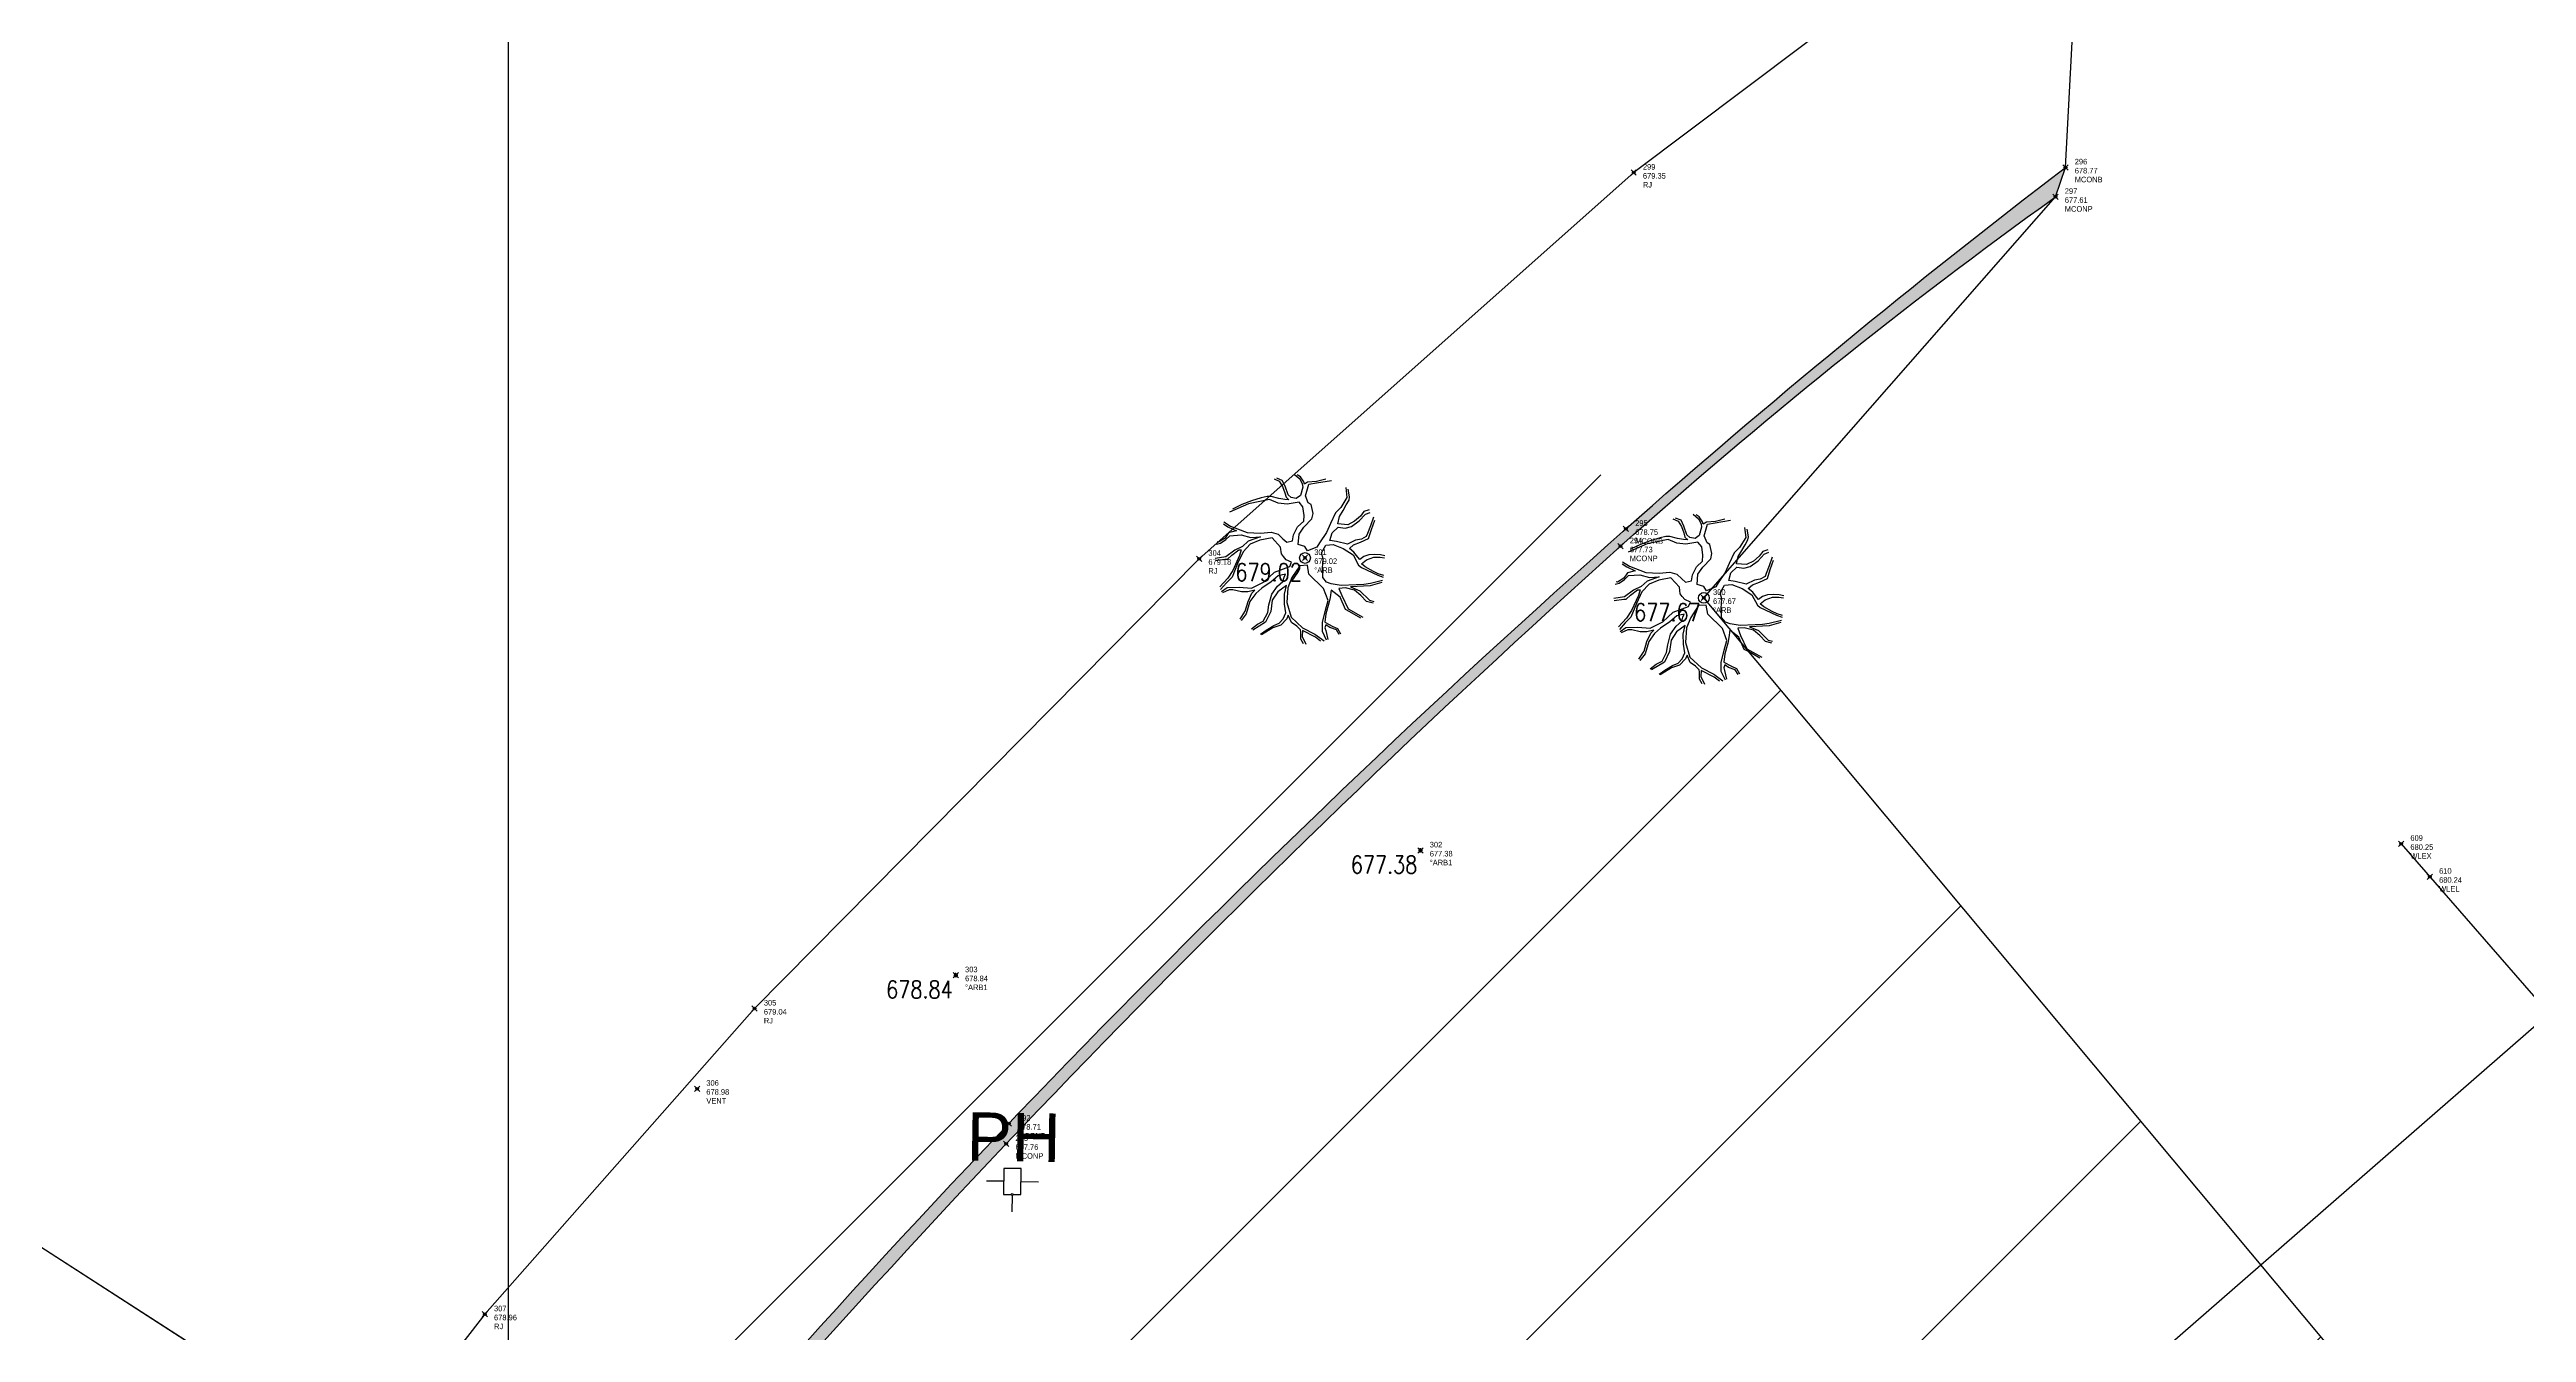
# Model space of a CAD drawing. Extents: x 352140 to 354978, y 6304672 to 6307963.
# Drawn here: x 352594.79 to 352622.91, y 6305547.09 to 6305561.66 of the extents above; entities that cross this region are included whole.
import ezdxf

# ---------------------------------------------------------------- set-up
doc = ezdxf.new("R2010")
doc.units = 0
doc.header["$PDMODE"] = 35
doc.header["$PDSIZE"] = 0.03
doc.linetypes.add('DASHED', pattern=[19.05, 12.7, -6.35])
doc.layers.get('0').update_dxf_attribs({"linetype": 'CONTINUOUS'})
for name, color, linetype in [('0-LEVANTAMIENTO 2013.AGO', 3, 'CONTINUOUS'), ('0-LEVANTAMIENTO 2020.SEP', 252, 'CONTINUOUS'), ('02_Geo ext_Acotamiento', 7, 'CONTINUOUS'), ('1-coordenadas', 8, 'CONTINUOUS'), ('1-LINEA DE EDIFICACION', 2, 'CONTINUOUS'), ('1-MURO CONTENCION', 7, 'CONTINUOUS'), ('1-REJA', 252, 'FENCELINE1'), ('2-ACHURADO VEREDA', 252, 'CONTINUOUS'), ('C-TOPO - BORDE - 3', 7, 'CONTINUOUS'), ('COTA-BLOCK', 4, 'CONTINUOUS'), ('V-NODE - 2013', 4, 'CONTINUOUS'), ('V-NODE-TEXT 2013', 2, 'CONTINUOUS'), ('Z-ARB', 253, 'CONTINUOUS'), ('Z-ARB1', 253, 'CONTINUOUS'), ('Z-PH', 253, 'CONTINUOUS')]:
    doc.layers.add(name, color=color, linetype=linetype)
doc.styles.add('A', font='arial.ttf', dxfattribs={"height": 2})
doc.styles.add('ROMANS', font='romans.shx', dxfattribs={"width": 0.75})
doc.linetypes.add('FENCELINE1', pattern='A,6.35,-2.54,[133,ltypeshp.shx,S=2.54,R=0,X=-2.54,Y=0],-2.54,25.4', length=36.83)
doc.dimstyles.new('Principal', dxfattribs={"dimscale": 0, "dimtxt": 2, "dimasz": 2, "dimexe": 1, "dimexo": 1, "dimtad": 1, "dimrnd": 0.05, "dimzin": 1, "dimtxsty": 'ROMANS', "dimcen": 2.5, "dimclrt": 2, "dimaunit": 2, "dimadec": 0, "dimazin": 0, "dimtfac": 1, "dimtmove": 0, "dimatfit": 3, "dimfxl": 1, "dimfxlon": 1, "dimarcsym": 0})

# ---------------------------------------------------------------- blocks, each defined once
blk = doc.blocks.new('COORDENADAS')
at = {"layer": '1-coordenadas'}
blk.add_line((420, -900.625), (420, -0.625), dxfattribs=at)
blk = doc.blocks.new('PH')
at = {"layer": 'Z-PH'}
for p, q in [((-0.098, 0.295), (-0.098, 0)), ((0.098, 0.295), (-0.098, 0.295)), ((0.098, 0), (0.098, 0.295)), ((-0.098, 0.148), (-0.295, 0.148)), ((-0.098, 0), (-0.01, 0)), ((0.01, 0), (0.098, 0)), ((0.098, 0.148), (0.295, 0.148)), ((0, -0.01), (0, -0.197))]:
    blk.add_line(p, q, dxfattribs=at)
blk.add_circle((0, 0), 0.00984, dxfattribs=at)
at = {"layer": 'Z-PH', "style": 'A'}
blk.add_text('PH', height=0.55, dxfattribs=at).set_placement((-0.527, 0.377))
blk = doc.blocks.new('ARB1')
at = {"layer": 'Z-ARB', "linetype": 'Continuous'}
for p, q in [((-1.8, 0.5), (-2, 0.4)), ((-2, 0.4), (-2, 0.4)), ((-2, 0.3), (-1.9, 0.3)), ((-1.8, 0), (-2, 0)), ((-1.9, 0.3), (-1.8, 0.4)), ((-1.8, 0.8), (-1.7, 0.7)), ((-1.8, 0.8), (-1.7, 0.7)), ((-1.7, 0.6), (-1.8, 0.5)), ((-1.8, 0.4), (-1.7, 0.5)), ((-1.6, 0.2), (-1.8, 0)), ((-1.8, 0), (-1.7, 0.1)), ((-1.3, 1.2), (-1.7, 1)), ((-1.7, 0.7), (-1.3, 0.6)), ((-1.7, 0.7), (-1.6, 0.6)), ((-1.6, 0.6), (-1.7, 0.6)), ((-1.7, 0.5), (-1.5, 0.5)), ((-1.7, 0.1), (-1.5, 0.2)), ((-1.4, 1.2), (-1.6, 1.1)), ((-1.4, 0.3), (-1.6, 0.2)), ((-1.5, 0.1), (-1.6, -0.3)), ((-1.5, 0.5), (-1.2, 0.5)), ((-1.4, 0.2), (-1.5, 0.1)), ((-1.5, 0.2), (-1.4, 0.2)), ((-1.4, 0.1), (-1.5, -0.1)), ((-1.2, 1.3), (-1.4, 1.2)), ((-1.3, 0.4), (-1.4, 0.3)), ((-1.2, 0.3), (-1.4, 0.1)), ((-0.8, 1.3), (-1.3, 1.2)), ((-1.3, 0.6), (-1, 0.6)), ((-1, 0.5), (-1.3, 0.4)), ((-1, 1.4), (-1.2, 1.3)), ((-1.2, 0.5), (-1, 0.5)), ((-1, 0.4), (-1.2, 0.3)), ((-0.9, 1.4), (-1, 1.4)), ((-1, 0.6), (-0.8, 0.6)), ((-0.7, 0.5), (-1, 0.4)), ((-0.8, 1.4), (-0.9, 1.4)), ((-0.6, 1.3), (-0.8, 1.4)), ((-0.6, 1.2), (-0.8, 1.3)), ((-0.8, 0.6), (-0.6, 0.5)), ((-0.7, 1.8), (-0.6, 1.7)), ((-0.6, 0.2), (-0.7, 0.5)), ((-0.5, 1.8), (-0.6, 1.8)), ((-0.6, 1.7), (-0.5, 1.6)), ((-0.5, 1.3), (-0.6, 1.3)), ((-0.4, 1.2), (-0.6, 1.2)), ((-0.6, 0.5), (-0.5, 0.4)), ((-0.5, 0.1), (-0.6, 0.2)), ((-0.5, 1.6), (-0.5, 1.8)), ((-0.5, 1.6), (-0.5, 1.5)), ((-0.4, 1.4), (-0.5, 1.6)), ((-0.5, 1.5), (-0.4, 1.4)), ((-0.4, 1.3), (-0.5, 1.3)), ((-0.5, 0.4), (-0.4, 0.4)), ((-0.5, 0), (-0.5, 0.1)), ((-0.4, 0), (-0.5, 0)), ((-0.4, 1.4), (-0.4, 1.3)), ((-0.3, 1.4), (-0.4, 1.4)), ((-0.1, 1.3), (-0.4, 1.2)), ((-0.4, 0.4), (-0.3, 0.4)), ((-0.2, 1.3), (-0.3, 1.4)), ((-0.3, 0.5), (-0.2, 0.7)), ((-0.3, 0.4), (-0.3, 0.5)), ((-0.2, 1.9), (-0.1, 1.8)), ((-0.1, 1.8), (-0.2, 1.9)), ((-0.1, 1.4), (-0.2, 1.3)), ((-0.2, 0.7), (0, 0.8)), ((-0.2, 0.3), (-0.1, 0.5)), ((-0.2, 0.3), (-0.2, 0.3)), ((0, 0.3), (-0.2, 0.3)), ((-0.1, 1.8), (-0.1, 1.7)), ((0, 1.7), (-0.1, 1.8)), ((-0.1, 1.7), (-0.1, 1.6)), ((-0.1, 1.6), (-0.1, 1.4)), ((0, 1.2), (-0.1, 1.3)), ((-0.1, 0.5), (0, 0.7)), ((0, 1.7), (0, 1.7)), ((0.1, 1.7), (0, 1.7)), ((0, 1.4), (0.1, 1.7)), ((0.1, 1.3), (0, 1.4)), ((0, 1), (0, 1.2)), ((0, 0.8), (0, 1)), ((0, 0.7), (0.2, 0.9)), ((0.1, 0.2), (0, 0.3)), ((0.3, 1.7), (0.1, 1.7)), ((0.1, 1.7), (0.3, 1.7)), ((0.1, 1.2), (0.1, 1.3)), ((0.2, 1), (0.1, 1.2)), ((0.3, 0.2), (0.1, 0.2)), ((0.2, 0.9), (0.2, 1)), ((0.5, 1.8), (0.3, 1.7)), ((0.3, 1.7), (0.6, 1.8)), ((0.5, 0.6), (0.3, 0.3)), ((0.3, 0.3), (0.3, 0.2)), ((0.4, 0.1), (0.5, 0.3)), ((0.4, 0), (0.4, 0.1)), ((0.6, 0.8), (0.5, 0.6)), ((0.5, 0.3), (0.6, 0.3)), ((0.7, 1), (0.6, 0.8)), ((0.6, 0.6), (0.8, 0.7)), ((0.6, 0.4), (0.6, 0.6)), ((0.7, 0.4), (0.6, 0.4)), ((0.6, 0.3), (0.9, 0.2)), ((0.8, 1.1), (0.7, 1)), ((0.7, 0.8), (0.8, 0.9)), ((1, 0.8), (0.7, 0.8)), ((1, 0.3), (0.7, 0.4)), ((1, 1.4), (0.8, 1.1)), ((0.8, 0.9), (0.9, 1.1)), ((0.8, 0.7), (0.9, 0.7)), ((0.9, 1.6), (1, 1.4)), ((0.9, 1.2), (1, 1.3)), ((0.9, 1.1), (0.9, 1.2)), ((0.9, 0.7), (1.1, 0.7)), ((0.9, 0.2), (1.1, 0.1)), ((1, 1.4), (1, 1.6)), ((1, 1.3), (1, 1.4)), ((1.1, 0.8), (1, 0.8)), ((1.1, 0.4), (1, 0.3)), ((1, 0.2), (1.1, 0.3)), ((1.1, 0.1), (1, 0.2)), ((1.3, 0.9), (1.1, 0.8)), ((1.1, 0.7), (1.2, 0.8)), ((1.3, 0.4), (1.1, 0.4)), ((1.1, 0.3), (1.3, 0.4)), ((1.2, 0), (1.1, 0.1)), ((1.1, 0.1), (1.2, -0.2)), ((1.2, 0.8), (1.4, 1)), ((1.2, 0), (1.2, 0)), ((1.3, 0), (1.2, 0)), ((1.3, 1.1), (1.3, 0.9)), ((1.5, 1.1), (1.3, 1.1)), ((1.4, 0.5), (1.3, 0.4)), ((1.3, 0.4), (1.4, 0.4)), ((1.4, 0.1), (1.3, 0)), ((1.4, 1), (1.5, 1)), ((1.5, 0.7), (1.4, 0.6)), ((1.4, 0.6), (1.4, 0.5)), ((1.4, 0.4), (1.5, 0.6)), ((1.6, 0.1), (1.4, 0.1)), ((1.4, 0), (1.6, 0)), ((1.5, 0.6), (1.6, 0.9)), ((1.6, 0.9), (1.5, 0.7)), ((1.7, 0.1), (1.6, 0.1)), ((1.6, 0), (1.7, 0)), ((1.8, 0), (1.7, 0.1)), ((1.7, 0), (1.8, 0)), ((-2, -0.1), (-1.8, 0)), ((-1.8, -0.5), (-1.9, -0.7)), ((-1.8, -0.6), (-1.9, -0.7)), ((-1.7, -0.7), (-1.9, -0.8)), ((-1.9, -0.8), (-1.8, -0.7)), ((-1.8, 0), (-1.8, 0)), ((-1.6, -0.3), (-1.8, -0.5)), ((-1.7, -0.4), (-1.8, -0.6)), ((-1.8, -0.7), (-1.5, -0.7)), ((-1.5, -0.1), (-1.7, -0.4)), ((-1.6, -0.7), (-1.7, -0.7)), ((-1.4, -0.8), (-1.6, -0.7)), ((-1.5, -0.7), (-1.2, -0.7)), ((-1.5, -1.4), (-1.4, -1.2)), ((-1.3, -1.3), (-1.5, -1.4)), ((-1.3, -0.8), (-1.4, -0.8)), ((-1.4, -1.2), (-1.3, -1)), ((-1.1, -0.7), (-1.3, -0.8)), ((-1.3, -1), (-1.2, -0.8)), ((-1.2, -1), (-1.3, -1.3)), ((-1.2, -0.7), (-0.9, -0.5)), ((-1.2, -0.8), (-1.1, -0.7)), ((-1.1, -0.8), (-1.2, -1)), ((-1.2, -1.6), (-1.1, -1.5)), ((-0.9, -1.5), (-1.2, -1.6)), ((-1, -0.7), (-1.1, -0.8)), ((-1.1, -1.5), (-0.9, -1.4)), ((-0.8, -0.5), (-1, -0.7)), ((-1, -1.7), (-0.9, -1.6)), ((-0.7, -1.6), (-1, -1.7)), ((-0.9, -0.5), (-0.7, -0.3)), ((-0.9, -1.4), (-0.8, -1.2)), ((-0.8, -1.2), (-0.9, -1.5)), ((-0.9, -1.6), (-0.7, -1.5)), ((-0.6, -0.4), (-0.8, -0.5)), ((-0.8, -0.8), (-0.6, -0.6)), ((-0.8, -1.1), (-0.8, -0.8)), ((-0.7, -1), (-0.8, -1.2)), ((-0.8, -1.2), (-0.8, -1.1)), ((-0.7, -0.3), (-0.3, -0.2)), ((-0.6, -0.8), (-0.7, -1)), ((-0.7, -1.5), (-0.6, -1.5)), ((-0.6, -1.5), (-0.7, -1.6)), ((-0.4, -0.4), (-0.6, -0.4)), ((-0.6, -0.6), (-0.5, -0.5)), ((-0.4, -0.6), (-0.6, -0.8)), ((-0.6, -1.5), (-0.5, -1.4)), ((-0.4, -1.4), (-0.6, -1.5)), ((-0.5, -0.4), (-0.4, -0.4)), ((-0.5, -0.5), (-0.5, -0.4)), ((-0.5, -0.8), (-0.4, -0.6)), ((-0.5, -1.1), (-0.5, -0.8)), ((-0.4, -1.2), (-0.5, -1.1)), ((-0.5, -1.4), (-0.4, -1.2)), ((-0.3, -0.1), (-0.4, 0)), ((-0.3, -0.4), (-0.4, -0.7)), ((-0.4, -0.7), (-0.4, -1)), ((-0.4, -1), (-0.3, -1.3)), ((-0.4, -1.3), (-0.4, -1.4)), ((-0.3, -1.5), (-0.4, -1.3)), ((-0.3, -0.2), (-0.3, -0.1)), ((-0.1, -0.2), (-0.3, -0.4)), ((-0.3, -1.3), (-0.1, -1.6)), ((-0.2, -1.5), (-0.3, -1.5)), ((-0.1, -1.6), (-0.2, -1.5)), ((0.1, -0.2), (-0.1, -0.2)), ((-0.1, -1.7), (-0.1, -1.6)), ((-0.1, -1.6), (-0.1, -1.8)), ((0.2, -1.8), (-0.1, -1.6)), ((-0.1, -1.6), (0.2, -1.7)), ((-0.1, -1.8), (-0.1, -1.7)), ((-0.1, -1.8), (0, -2)), ((0, -2), (-0.1, -1.8)), ((0.1, -0.4), (0.1, -0.2)), ((0.4, -0.7), (0.1, -0.4)), ((0.2, -1.7), (0.4, -1.9)), ((0.4, -1.9), (0.2, -1.8)), ((0.4, -0.2), (0.4, 0)), ((0.4, -0.4), (0.4, -0.2)), ((0.5, -0.5), (0.4, -0.4)), ((0.5, -1), (0.4, -0.7)), ((0.4, -1.5), (0.5, -1.2)), ((0.4, -1.7), (0.4, -1.5)), ((0.5, -1.9), (0.4, -1.7)), ((0.6, -0.6), (0.5, -0.5)), ((0.6, -0.9), (0.5, -1)), ((0.5, -1), (0.5, -1.3)), ((0.5, -1.2), (0.5, -1)), ((0.5, -1.3), (0.5, -1.5)), ((0.5, -1.5), (0.5, -1.6)), ((0.6, -1.6), (0.5, -1.5)), ((0.5, -1.5), (0.6, -1.6)), ((0.5, -1.6), (0.5, -1.7)), ((0.5, -1.7), (0.5, -1.8)), ((0.8, -0.6), (0.6, -0.6)), ((0.6, -0.7), (0.6, -0.9)), ((0.8, -0.9), (0.6, -0.7)), ((0.7, -1.6), (0.6, -1.6)), ((0.6, -1.6), (0.7, -1.6)), ((0.8, -1.7), (0.7, -1.6)), ((0.7, -1.6), (0.8, -1.7)), ((1.2, -0.6), (0.8, -0.6)), ((0.8, -0.7), (0.8, -0.9)), ((0.9, -0.7), (0.8, -0.7)), ((0.9, -1.2), (0.8, -0.9)), ((0.8, -0.9), (1, -1.2)), ((1.1, -0.7), (0.9, -0.7)), ((1, -1.2), (0.9, -1.2)), ((1.5, -0.6), (1, -0.7)), ((1, -0.7), (1.2, -0.7)), ((1.3, -1.4), (1, -1.2)), ((1, -1.2), (1.3, -1.3)), ((1.3, -0.9), (1.1, -0.7)), ((1.2, -0.2), (1.3, -0.2)), ((1.3, -0.6), (1.2, -0.6)), ((1.2, -0.7), (1.5, -1)), ((1.3, -0.1), (1.4, 0)), ((1.4, -0.2), (1.3, -0.1)), ((1.3, -0.2), (1.7, -0.4)), ((1.5, -0.6), (1.3, -0.6)), ((1.4, -1), (1.3, -0.9)), ((1.6, -0.3), (1.4, -0.2)), ((1.5, -1), (1.4, -1)), ((1.8, -0.5), (1.5, -0.6)), ((1.7, -0.6), (1.5, -0.6)), ((1.5, -1), (1.6, -1)), ((1.7, -0.4), (1.6, -0.3)), ((1.8, -0.4), (1.7, -0.4)), ((1.7, -0.4), (1.8, -0.4))]:
    blk.add_line(p, q, dxfattribs=at)
at = {"layer": 'Z-ARB'}
blk.add_circle((0, 0), 0.122, dxfattribs=at)
blk = doc.blocks.new('ARB')
at = {"layer": 'Z-ARB', "linetype": 'Continuous'}
for p, q in [((-0.702, 1.798), (-0.583, 1.746)), ((-0.515, 1.763), (-0.643, 1.81)), ((-0.583, 1.746), (-0.509, 1.626)), ((-0.451, 1.63), (-0.515, 1.763)), ((-0.239, 1.899), (-0.12, 1.8)), ((-0.104, 1.843), (-0.176, 1.887)), ((-0.12, 1.8), (-0.061, 1.684)), ((-0.028, 1.73), (-0.104, 1.843)), ((-0.015, 1.675), (-0.028, 1.73)), ((0.059, 1.721), (-0.015, 1.675)), ((0.263, 1.735), (0.059, 1.721)), ((0.083, 1.679), (0.258, 1.706)), ((0.258, 1.706), (0.603, 1.763)), ((0.476, 1.792), (0.263, 1.735)), ((-1.286, 1.232), (-1.718, 1.038)), ((-1.435, 1.215), (-1.648, 1.112)), ((-1.218, 1.294), (-1.435, 1.215)), ((-0.807, 1.329), (-1.286, 1.232)), ((-0.994, 1.364), (-1.218, 1.294)), ((-0.859, 1.399), (-0.994, 1.364)), ((-0.77, 1.397), (-0.859, 1.399)), ((-0.613, 1.246), (-0.807, 1.329)), ((-0.594, 1.348), (-0.77, 1.397)), ((-0.408, 1.222), (-0.613, 1.246)), ((-0.46, 1.33), (-0.594, 1.348)), ((-0.509, 1.626), (-0.456, 1.48)), ((-0.365, 1.32), (-0.46, 1.33)), ((-0.456, 1.48), (-0.427, 1.377)), ((-0.383, 1.436), (-0.451, 1.63)), ((-0.427, 1.377), (-0.365, 1.32)), ((-0.133, 1.268), (-0.408, 1.222)), ((-0.315, 1.371), (-0.383, 1.436)), ((-0.198, 1.348), (-0.315, 1.371)), ((-0.104, 1.421), (-0.198, 1.348)), ((-0.048, 1.161), (-0.133, 1.268)), ((-0.052, 1.607), (-0.104, 1.421)), ((-0.061, 1.684), (-0.052, 1.607)), ((-0.02, 0.968), (-0.048, 1.161)), ((0.008, 1.414), (0.083, 1.679)), ((0.074, 1.251), (0.008, 1.414)), ((0.14, 1.216), (0.074, 1.251)), ((0.182, 1.012), (0.14, 1.216)), ((0.813, 1.148), (0.693, 1.027)), ((0.953, 1.37), (0.813, 1.148)), ((0.864, 1.078), (0.938, 1.207)), ((0.925, 1.599), (0.953, 1.37)), ((0.938, 1.207), (0.999, 1.316)), ((1.013, 1.388), (0.981, 1.56)), ((0.999, 1.316), (1.013, 1.388)), ((-1.85, 0.774), (-1.749, 0.71)), ((-1.845, 0.817), (-1.69, 0.721)), ((-1.735, 0.571), (-1.815, 0.451)), ((-1.749, 0.71), (-1.558, 0.613)), ((-1.558, 0.613), (-1.735, 0.571)), ((-1.69, 0.721), (-1.313, 0.581)), ((-1.313, 0.581), (-1.01, 0.561)), ((-1.01, 0.561), (-0.772, 0.583)), ((-0.772, 0.583), (-0.611, 0.538)), ((-0.259, 0.523), (-0.167, 0.709)), ((-0.167, 0.709), (-0.03, 0.834)), ((-0.135, 0.537), (-0.024, 0.697)), ((-0.03, 0.834), (-0.02, 0.968)), ((-0.024, 0.697), (0.158, 0.888)), ((0.158, 0.888), (0.182, 1.012)), ((0.486, 0.577), (0.329, 0.343)), ((0.575, 0.786), (0.486, 0.577)), ((0.565, 0.396), (0.614, 0.568)), ((0.693, 1.027), (0.575, 0.786)), ((0.614, 0.568), (0.752, 0.7)), ((0.743, 0.777), (0.782, 0.943)), ((0.973, 0.756), (0.743, 0.777)), ((0.752, 0.7), (0.909, 0.677)), ((0.782, 0.943), (0.864, 1.078)), ((0.909, 0.677), (1.054, 0.717)), ((1.125, 0.832), (0.973, 0.756)), ((1.054, 0.717), (1.231, 0.842)), ((1.26, 0.95), (1.125, 0.832)), ((1.231, 0.842), (1.374, 0.996)), ((1.337, 1.055), (1.26, 0.95)), ((1.457, 1.093), (1.337, 1.055)), ((1.374, 0.996), (1.478, 1.036)), ((1.484, 0.726), (1.419, 0.557)), ((1.445, 0.439), (1.509, 0.646)), ((1.554, 0.924), (1.484, 0.726)), ((1.509, 0.646), (1.582, 0.858)), ((-1.799, 0.026), (-2.04, -0.011)), ((-2.01, 0.315), (-1.918, 0.335)), ((-1.962, 0.358), (-1.993, 0.364)), ((-1.815, 0.451), (-1.962, 0.358)), ((-1.918, 0.335), (-1.797, 0.417)), ((-1.593, 0.175), (-1.799, 0.026)), ((-1.797, 0.417), (-1.707, 0.506)), ((-1.76, -0.027), (-1.663, 0.06)), ((-1.707, 0.506), (-1.453, 0.525)), ((-1.663, 0.06), (-1.502, 0.188)), ((-1.486, 0.056), (-1.64, -0.284)), ((-1.423, 0.263), (-1.593, 0.175)), ((-1.406, 0.139), (-1.529, -0.124)), ((-1.502, 0.188), (-1.446, 0.184)), ((-1.446, 0.184), (-1.486, 0.056)), ((-1.453, 0.525), (-1.23, 0.467)), ((-1.287, 0.38), (-1.423, 0.263)), ((-1.244, 0.312), (-1.406, 0.139)), ((-1.01, 0.478), (-1.287, 0.38)), ((-1.024, 0.405), (-1.244, 0.312)), ((-1.23, 0.467), (-1.01, 0.478)), ((-0.747, 0.458), (-1.024, 0.405)), ((-0.553, 0.248), (-0.747, 0.458)), ((-0.611, 0.538), (-0.502, 0.434)), ((-0.534, 0.093), (-0.553, 0.248)), ((-0.49, 0.032), (-0.534, 0.093)), ((-0.502, 0.434), (-0.412, 0.356)), ((-0.431, -0.039), (-0.49, 0.032)), ((-0.412, 0.356), (-0.283, 0.392)), ((-0.283, 0.392), (-0.259, 0.523)), ((-0.154, 0.307), (-0.135, 0.537)), ((-0.154, 0.307), (-0.154, 0.307)), ((-0.001, 0.263), (-0.154, 0.307)), ((0.06, 0.161), (-0.001, 0.263)), ((0.271, 0.249), (0.06, 0.161)), ((0.329, 0.343), (0.271, 0.249)), ((0.374, 0.116), (0.473, 0.293)), ((0.413, -0.019), (0.374, 0.116)), ((0.473, 0.293), (0.637, 0.307)), ((0.714, 0.375), (0.565, 0.396)), ((0.637, 0.307), (0.87, 0.217)), ((0.961, 0.313), (0.714, 0.375)), ((0.87, 0.217), (1.092, 0.069)), ((1.148, 0.406), (0.961, 0.313)), ((1.007, 0.214), (1.104, 0.301)), ((1.112, 0.134), (1.007, 0.214)), ((1.092, 0.069), (1.217, -0.165)), ((1.104, 0.301), (1.261, 0.361)), ((1.196, 0.02), (1.112, 0.134)), ((1.281, 0.425), (1.148, 0.406)), ((1.242, -0.034), (1.196, 0.02)), ((1.335, 0.031), (1.242, -0.034)), ((1.261, 0.361), (1.445, 0.439)), ((1.39, 0.487), (1.281, 0.425)), ((1.447, 0.07), (1.335, 0.031)), ((1.419, 0.557), (1.39, 0.487)), ((1.394, -0.041), (1.559, 0.018)), ((1.578, 0.075), (1.447, 0.07)), ((1.559, 0.018), (1.705, 0.021)), ((1.714, 0.072), (1.578, 0.075)), ((1.705, 0.021), (1.806, 0.001)), ((1.814, 0.045), (1.714, 0.072)), ((-2.033, -0.058), (-1.818, -0.031)), ((-1.754, -0.458), (-1.937, -0.656)), ((-1.818, -0.031), (-1.76, -0.027)), ((-1.653, -0.439), (-1.782, -0.565)), ((-1.64, -0.284), (-1.754, -0.458)), ((-1.529, -0.124), (-1.653, -0.439)), ((-1.216, -0.688), (-0.93, -0.54)), ((-0.768, -0.54), (-0.982, -0.688)), ((-0.93, -0.54), (-0.694, -0.321)), ((-0.613, -0.404), (-0.768, -0.54)), ((-0.694, -0.321), (-0.346, -0.191)), ((-0.626, -0.643), (-0.5, -0.531)), ((-0.445, -0.368), (-0.613, -0.404)), ((-0.5, -0.531), (-0.474, -0.438)), ((-0.474, -0.438), (-0.445, -0.368)), ((-0.304, -0.094), (-0.431, -0.039)), ((-0.297, -0.442), (-0.391, -0.68)), ((-0.346, -0.191), (-0.304, -0.094)), ((-0.117, -0.175), (-0.297, -0.442)), ((0.055, -0.162), (-0.117, -0.175)), ((0.089, -0.365), (0.055, -0.162)), ((0.422, -0.692), (0.089, -0.365)), ((0.396, -0.235), (0.413, -0.019)), ((0.404, -0.447), (0.396, -0.235)), ((0.49, -0.547), (0.404, -0.447)), ((0.595, -0.589), (0.49, -0.547)), ((1.217, -0.165), (1.28, -0.215)), ((1.28, -0.132), (1.394, -0.041)), ((1.364, -0.201), (1.28, -0.132)), ((1.28, -0.215), (1.65, -0.391)), ((1.554, -0.305), (1.364, -0.201)), ((1.747, -0.56), (1.483, -0.631)), ((1.761, -0.511), (1.485, -0.578)), ((1.664, -0.363), (1.554, -0.305)), ((1.65, -0.391), (1.778, -0.438)), ((1.787, -0.395), (1.664, -0.363)), ((-1.782, -0.565), (-1.916, -0.718)), ((-1.898, -0.762), (-1.771, -0.673)), ((-1.724, -0.727), (-1.874, -0.789)), ((-1.771, -0.673), (-1.495, -0.665)), ((-1.635, -0.722), (-1.724, -0.727)), ((-1.441, -0.766), (-1.635, -0.722)), ((-1.495, -0.665), (-1.216, -0.688)), ((-1.297, -0.771), (-1.441, -0.766)), ((-1.355, -1.205), (-1.29, -0.991)), ((-1.25, -0.991), (-1.335, -1.269)), ((-1.136, -0.734), (-1.297, -0.771)), ((-1.29, -0.991), (-1.206, -0.803)), ((-1.118, -0.805), (-1.25, -0.991)), ((-1.206, -0.803), (-1.136, -0.734)), ((-0.982, -0.688), (-1.118, -0.805)), ((-0.845, -1.241), (-0.82, -1.065)), ((-0.82, -1.065), (-0.757, -0.821)), ((-0.743, -0.959), (-0.776, -1.217)), ((-0.757, -0.821), (-0.626, -0.643)), ((-0.619, -0.772), (-0.743, -0.959)), ((-0.42, -0.622), (-0.619, -0.772)), ((-0.467, -0.824), (-0.42, -0.622)), ((-0.462, -1.051), (-0.467, -0.824)), ((-0.434, -1.244), (-0.462, -1.051)), ((-0.391, -0.68), (-0.415, -1.015)), ((-0.415, -1.015), (-0.316, -1.342)), ((0.523, -0.967), (0.422, -0.692)), ((0.466, -1.183), (0.523, -0.967)), ((0.544, -1.024), (0.474, -1.267)), ((0.568, -0.901), (0.544, -1.024)), ((0.592, -0.732), (0.568, -0.901)), ((0.796, -0.891), (0.592, -0.732)), ((0.822, -0.625), (0.595, -0.589)), ((0.917, -0.681), (0.77, -0.69)), ((0.77, -0.69), (0.835, -0.854)), ((0.92, -1.171), (0.796, -0.891)), ((1.165, -0.608), (0.822, -0.625)), ((0.835, -0.854), (0.98, -1.153)), ((1.126, -0.728), (0.917, -0.681)), ((1.483, -0.631), (1.034, -0.658)), ((1.034, -0.658), (1.244, -0.743)), ((1.271, -0.854), (1.126, -0.728)), ((1.335, -0.602), (1.165, -0.608)), ((1.244, -0.743), (1.461, -0.958)), ((1.398, -0.991), (1.271, -0.854)), ((1.485, -0.578), (1.335, -0.602)), ((1.545, -1.027), (1.398, -0.991)), ((1.461, -0.958), (1.561, -0.985)), ((-1.472, -1.393), (-1.355, -1.205)), ((-1.335, -1.269), (-1.453, -1.419)), ((-1.214, -1.608), (-1.082, -1.505)), ((-0.895, -1.458), (-1.187, -1.636)), ((-1.082, -1.505), (-0.947, -1.433)), ((-1.011, -1.73), (-0.881, -1.642)), ((-0.734, -1.587), (-0.991, -1.749)), ((-0.947, -1.433), (-0.845, -1.241)), ((-0.776, -1.217), (-0.895, -1.458)), ((-0.881, -1.642), (-0.707, -1.532)), ((-0.552, -1.523), (-0.734, -1.587)), ((-0.707, -1.532), (-0.584, -1.48)), ((-0.584, -1.48), (-0.493, -1.384)), ((-0.413, -1.384), (-0.552, -1.523)), ((-0.493, -1.384), (-0.434, -1.244)), ((-0.38, -1.3), (-0.413, -1.384)), ((-0.307, -1.465), (-0.38, -1.3)), ((-0.316, -1.342), (-0.056, -1.588)), ((-0.185, -1.548), (-0.307, -1.465)), ((-0.104, -1.631), (-0.185, -1.548)), ((-0.097, -1.678), (-0.104, -1.631)), ((-0.096, -1.844), (-0.097, -1.678)), ((-0.059, -1.648), (-0.068, -1.782)), ((0.235, -1.802), (-0.059, -1.648)), ((-0.056, -1.588), (0.224, -1.732)), ((0.396, -1.463), (0.466, -1.183)), ((0.397, -1.667), (0.396, -1.463)), ((0.49, -1.868), (0.397, -1.667)), ((0.474, -1.267), (0.453, -1.459)), ((0.453, -1.459), (0.629, -1.553)), ((0.475, -1.516), (0.453, -1.587)), ((0.453, -1.587), (0.473, -1.651)), ((0.473, -1.651), (0.516, -1.848)), ((0.56, -1.577), (0.475, -1.516)), ((0.712, -1.629), (0.56, -1.577)), ((0.629, -1.553), (0.741, -1.604)), ((0.779, -1.74), (0.712, -1.629)), ((0.741, -1.604), (0.807, -1.722)), ((1.016, -1.22), (0.92, -1.171)), ((0.98, -1.153), (1.315, -1.345)), ((1.27, -1.366), (1.016, -1.22)), ((-0.037, -1.953), (-0.096, -1.844)), ((-0.068, -1.782), (0.019, -1.957)), ((0.224, -1.732), (0.433, -1.885)), ((0.354, -1.892), (0.235, -1.802))]:
    blk.add_line(p, q, dxfattribs=at)
at = {"layer": 'Z-ARB'}
blk.add_circle((0, 0), 0.122, dxfattribs=at)
blk = doc.blocks.new('*U121', base_point=(352621.483, 6305552.638))
at = {"layer": 'V-NODE - 2013', "lineweight": -2}
blk.add_point((352621.483, 6305552.638), dxfattribs=at)
at = {"layer": 'V-NODE-TEXT 2013', "linetype": 'ByBlock', "char_height": 0.0635}
for s, insert, attachment_point in [('WLEX', (352621.588, 6305552.532), 1), ('609', (352621.588, 6305552.671), 7), ('680.25', (352621.588, 6305552.633), 1)]:
    blk.add_mtext(s, dxfattribs=dict(at, insert=insert, attachment_point=attachment_point))
blk = doc.blocks.new('*U122', base_point=(352621.809, 6305552.264))
at = {"layer": 'V-NODE - 2013', "lineweight": -2}
blk.add_point((352621.809, 6305552.264), dxfattribs=at)
at = {"layer": 'V-NODE-TEXT 2013', "linetype": 'ByBlock', "char_height": 0.0635}
for s, insert, attachment_point in [('610', (352621.914, 6305552.297), 7), ('680.24', (352621.914, 6305552.259), 1), ('WLEL', (352621.914, 6305552.158), 1)]:
    blk.add_mtext(s, dxfattribs=dict(at, insert=insert, attachment_point=attachment_point))
blk = doc.blocks.new('*U164', base_point=(352602.139, 6305549.857))
at = {"layer": 'V-NODE - 2013', "lineweight": -2}
blk.add_point((352602.139, 6305549.857), dxfattribs=at)
at = {"layer": 'V-NODE-TEXT 2013', "linetype": 'ByBlock', "char_height": 0.0635}
for s, insert, attachment_point in [('VENT', (352602.244, 6305549.751), 1), ('306', (352602.244, 6305549.89), 7), ('678.98', (352602.244, 6305549.852), 1)]:
    blk.add_mtext(s, dxfattribs=dict(at, insert=insert, attachment_point=attachment_point))
blk = doc.blocks.new('*U268', base_point=(352612.771, 6305560.26))
at = {"layer": 'V-NODE - 2013', "lineweight": -2}
blk.add_point((352612.771, 6305560.26), dxfattribs=at)
at = {"layer": 'V-NODE-TEXT 2013', "linetype": 'ByBlock', "char_height": 0.0635}
for s, insert, attachment_point in [('299', (352612.876, 6305560.293), 7), ('679.35', (352612.876, 6305560.255), 1), ('RJ', (352612.876, 6305560.154), 1)]:
    blk.add_mtext(s, dxfattribs=dict(at, insert=insert, attachment_point=attachment_point))
blk = doc.blocks.new('*U269', base_point=(352607.838, 6305555.875))
at = {"layer": 'V-NODE - 2013', "lineweight": -2}
blk.add_point((352607.838, 6305555.875), dxfattribs=at)
at = {"layer": 'V-NODE-TEXT 2013', "linetype": 'ByBlock', "char_height": 0.0635}
for s, insert, attachment_point in [('304', (352607.943, 6305555.908), 7), ('679.18', (352607.943, 6305555.87), 1), ('RJ', (352607.943, 6305555.769), 1)]:
    blk.add_mtext(s, dxfattribs=dict(at, insert=insert, attachment_point=attachment_point))
blk = doc.blocks.new('*U270', base_point=(352602.792, 6305550.768))
at = {"layer": 'V-NODE - 2013', "lineweight": -2}
blk.add_point((352602.792, 6305550.768), dxfattribs=at)
at = {"layer": 'V-NODE-TEXT 2013', "linetype": 'ByBlock', "char_height": 0.0635}
for s, insert, attachment_point in [('305', (352602.897, 6305550.801), 7), ('679.04', (352602.897, 6305550.763), 1), ('RJ', (352602.897, 6305550.662), 1)]:
    blk.add_mtext(s, dxfattribs=dict(at, insert=insert, attachment_point=attachment_point))
blk = doc.blocks.new('*U271', base_point=(352599.729, 6305547.296))
at = {"layer": 'V-NODE - 2013', "lineweight": -2}
blk.add_point((352599.729, 6305547.296), dxfattribs=at)
at = {"layer": 'V-NODE-TEXT 2013', "linetype": 'ByBlock', "char_height": 0.0635}
for s, insert, attachment_point in [('307', (352599.834, 6305547.329), 7), ('678.96', (352599.834, 6305547.291), 1), ('RJ', (352599.834, 6305547.19), 1)]:
    blk.add_mtext(s, dxfattribs=dict(at, insert=insert, attachment_point=attachment_point))
blk = doc.blocks.new('*U348', base_point=(352605.648, 6305549.231))
at = {"layer": 'V-NODE - 2013', "lineweight": -2}
blk.add_point((352605.648, 6305549.231), dxfattribs=at)
at = {"layer": 'V-NODE-TEXT 2013', "linetype": 'ByBlock', "char_height": 0.0635}
for s, insert, attachment_point in [('293', (352605.753, 6305549.264), 7), ('677.76', (352605.753, 6305549.226), 1), ('MCONP', (352605.753, 6305549.125), 1)]:
    blk.add_mtext(s, dxfattribs=dict(at, insert=insert, attachment_point=attachment_point))
blk = doc.blocks.new('*U349', base_point=(352612.622, 6305556.017))
at = {"layer": 'V-NODE - 2013', "lineweight": -2}
blk.add_point((352612.622, 6305556.017), dxfattribs=at)
at = {"layer": 'V-NODE-TEXT 2013', "linetype": 'ByBlock', "char_height": 0.0635}
for s, insert, attachment_point in [('294', (352612.727, 6305556.05), 7), ('677.73', (352612.727, 6305556.012), 1), ('MCONP', (352612.727, 6305555.911), 1)]:
    blk.add_mtext(s, dxfattribs=dict(at, insert=insert, attachment_point=attachment_point))
blk = doc.blocks.new('*U350', base_point=(352617.56, 6305559.985))
at = {"layer": 'V-NODE - 2013', "lineweight": -2}
blk.add_point((352617.56, 6305559.985), dxfattribs=at)
at = {"layer": 'V-NODE-TEXT 2013', "linetype": 'ByBlock', "char_height": 0.0635}
for s, insert, attachment_point in [('297', (352617.665, 6305560.018), 7), ('677.61', (352617.665, 6305559.98), 1), ('MCONP', (352617.665, 6305559.879), 1)]:
    blk.add_mtext(s, dxfattribs=dict(at, insert=insert, attachment_point=attachment_point))
blk = doc.blocks.new('*U352', base_point=(352605.677, 6305549.461))
at = {"layer": 'V-NODE - 2013', "lineweight": -2}
blk.add_point((352605.677, 6305549.461), dxfattribs=at)
at = {"layer": 'V-NODE-TEXT 2013', "linetype": 'ByBlock', "char_height": 0.0635}
for s, insert, attachment_point in [('292', (352605.782, 6305549.494), 7), ('678.71', (352605.782, 6305549.456), 1), ('MCONB', (352605.782, 6305549.355), 1)]:
    blk.add_mtext(s, dxfattribs=dict(at, insert=insert, attachment_point=attachment_point))
blk = doc.blocks.new('*U353', base_point=(352612.683, 6305556.214))
at = {"layer": 'V-NODE - 2013', "lineweight": -2}
blk.add_point((352612.683, 6305556.214), dxfattribs=at)
at = {"layer": 'V-NODE-TEXT 2013', "linetype": 'ByBlock', "char_height": 0.0635}
for s, insert, attachment_point in [('295', (352612.788, 6305556.247), 7), ('678.75', (352612.788, 6305556.209), 1), ('MCONB', (352612.788, 6305556.108), 1)]:
    blk.add_mtext(s, dxfattribs=dict(at, insert=insert, attachment_point=attachment_point))
blk = doc.blocks.new('*U354', base_point=(352617.673, 6305560.319))
at = {"layer": 'V-NODE - 2013', "lineweight": -2}
blk.add_point((352617.673, 6305560.319), dxfattribs=at)
at = {"layer": 'V-NODE-TEXT 2013', "linetype": 'ByBlock', "char_height": 0.0635}
for s, insert, attachment_point in [('296', (352617.778, 6305560.352), 7), ('678.77', (352617.778, 6305560.314), 1), ('MCONB', (352617.778, 6305560.213), 1)]:
    blk.add_mtext(s, dxfattribs=dict(at, insert=insert, attachment_point=attachment_point))
blk = doc.blocks.new('*U442', base_point=(352610.351, 6305552.563))
at = {"layer": 'V-NODE - 2013', "lineweight": -2}
blk.add_point((352610.351, 6305552.563), dxfattribs=at)
at = {"layer": 'V-NODE-TEXT 2013', "linetype": 'ByBlock', "char_height": 0.0635}
for s, insert, attachment_point in [('302', (352610.456, 6305552.596), 7), ('677.38', (352610.456, 6305552.558), 1), ('°ARB1', (352610.456, 6305552.457), 1)]:
    blk.add_mtext(s, dxfattribs=dict(at, insert=insert, attachment_point=attachment_point))
blk = doc.blocks.new('*U443', base_point=(352605.076, 6305551.146))
at = {"layer": 'V-NODE - 2013', "lineweight": -2}
blk.add_point((352605.076, 6305551.146), dxfattribs=at)
at = {"layer": 'V-NODE-TEXT 2013', "linetype": 'ByBlock', "char_height": 0.0635}
for s, insert, attachment_point in [('303', (352605.181, 6305551.179), 7), ('678.84', (352605.181, 6305551.141), 1), ('°ARB1', (352605.181, 6305551.04), 1)]:
    blk.add_mtext(s, dxfattribs=dict(at, insert=insert, attachment_point=attachment_point))
blk = doc.blocks.new('*U445', base_point=(352613.567, 6305555.43))
at = {"layer": 'V-NODE - 2013', "lineweight": -2}
blk.add_point((352613.567, 6305555.43), dxfattribs=at)
at = {"layer": 'V-NODE-TEXT 2013', "linetype": 'ByBlock', "char_height": 0.0635}
for s, insert, attachment_point in [('300', (352613.672, 6305555.463), 7), ('677.67', (352613.672, 6305555.425), 1), ('°ARB', (352613.672, 6305555.324), 1)]:
    blk.add_mtext(s, dxfattribs=dict(at, insert=insert, attachment_point=attachment_point))
blk = doc.blocks.new('*U446', base_point=(352609.04, 6305555.884))
at = {"layer": 'V-NODE - 2013', "lineweight": -2}
blk.add_point((352609.04, 6305555.884), dxfattribs=at)
at = {"layer": 'V-NODE-TEXT 2013', "linetype": 'ByBlock', "char_height": 0.0635}
for s, insert, attachment_point in [('301', (352609.145, 6305555.917), 7), ('679.02', (352609.145, 6305555.879), 1), ('°ARB', (352609.145, 6305555.778), 1)]:
    blk.add_mtext(s, dxfattribs=dict(at, insert=insert, attachment_point=attachment_point))
blk = doc.blocks.new('*D1356')
at = {"layer": '02_Geo ext_Acotamiento', "color": 0, "lineweight": -2, "transparency": 16777216}
blk.add_line((352474.093, 6305972.205), (352473.119, 6305978.179), dxfattribs=at)
at = {"layer": '02_Geo ext_Acotamiento', "color": 0, "transparency": 16777216}
blk.add_solid([(352473.283, 6305978.206), (352472.954, 6305978.153), (352472.958, 6305979.166)], dxfattribs=at)
at = {"layer": '02_Geo ext_Acotamiento', "color": 2, "transparency": 16777216, "insert": (352474.582, 6305974.845), "char_height": 1, "attachment_point": 5, "rotation": 279.2575, "style": 'ROMANS'}
blk.add_mtext('R765,10', dxfattribs=at)

msp = doc.modelspace()

# ---------------------------------------------------------------- hatches: boundary and pattern name
at = {"layer": '0-LEVANTAMIENTO 2013.AGO'}
h = msp.add_hatch(dxfattribs=at)
h.set_pattern_fill('ANSI31', color=256)
h.paths.add_polyline_path([(352622.023, 6305535.286), (352626.046, 6305538.804), (352626.963, 6305539.914), (352634.03, 6305545.527), (352630.358, 6305549.965), (352628.354, 6305549.499), (352622.268, 6305545.008), (352610.913, 6305558.609), (352607.838, 6305555.875), (352602.792, 6305550.768), (352599.729, 6305547.296), (352598.456, 6305545.655), (352605.453, 6305541.805), (352602.222, 6305538.721), (352608.766, 6305533.78), (352608.857, 6305528.43), (352613.996, 6305524.907), (352616.371, 6305528.901)])
at = {"layer": '0-LEVANTAMIENTO 2020.SEP'}
h = msp.add_hatch(dxfattribs=at)
h.set_pattern_fill('ANSI31', color=252)
h.paths.add_polyline_path([(352458.213, 6305401.216), (352452.503, 6305398.982), (352452.816, 6305399.28), (352452.609, 6305399.636), (352451.638, 6305400.227), (352457.678, 6305402.577), (352457.689, 6305402.79), (352457.683, 6305402.996), (352454.252, 6305411.685), (352450.931, 6305420.069), (352447.151, 6305429.404), (352442.008, 6305442.347), (352436.835, 6305455.304), (352430.757, 6305470.685), (352440.792, 6305475.07), (352451.682, 6305479.894), (352465.771, 6305486.18), (352480.216, 6305492.535), (352496.407, 6305499.712), (352513.657, 6305507.299), (352529.161, 6305514.161), (352541.959, 6305519.8), (352561.927, 6305528.675), (352571.449, 6305540.268), (352583.647, 6305555.178), (352598.213, 6305545.789), (352605.453, 6305541.805), (352602.222, 6305538.721), (352606.073, 6305535.813), (352608.645, 6305532.42), (352608.792, 6305532.234), (352608.857, 6305528.43), (352613.727, 6305525.092), (352613.927, 6305524.926), (352609.716, 6305517.616), (352604.317, 6305502.974), (352607.353, 6305483.644), (352606.958, 6305479.393), (352608.039, 6305476.818), (352609.065, 6305474.225), (352617.537, 6305468.424), (352618.346, 6305465.146), (352618.854, 6305464.849), (352618.951, 6305464.69), (352608.801, 6305460.676), (352599.579, 6305457.023), (352587.598, 6305452.326), (352574.209, 6305447), (352559.984, 6305441.387), (352541.368, 6305434.036), (352532.693, 6305430.631), (352523.045, 6305426.8), (352512.509, 6305422.629), (352503.01, 6305418.889), (352490.722, 6305414.053), (352481.682, 6305410.475), (352476.439, 6305408.401), (352468.05, 6305405.104)])
at = {"layer": '1-LINEA DE EDIFICACION'}
h = msp.add_hatch(dxfattribs=at)
h.set_pattern_fill('ANSI31', color=256, scale=0.5)
h.paths.add_polyline_path([(352729.928, 6305527.466), (352731.18, 6305530.418), (352732.103, 6305532.8), (352733.481, 6305536.843), (352734.336, 6305539.708), (352721.512, 6305547.801), (352706.978, 6305544.048), (352698.223, 6305541.424), (352695.338, 6305540.499), (352687.797, 6305537.93), (352665.304, 6305528.744), (352637.663, 6305511.802, 0.006267), (352633.66, 6305508.665, 0.018639), (352628.451, 6305504.306, 0.0083), (352623.24, 6305499.537, 0.150201), (352620.644, 6305495.91, 0.113046), (352620.422, 6305493.65, 0.139735), (352621.83, 6305490.308, 0.216425), (352626.155, 6305488.148, 0.107166), (352629.248, 6305488.7, -0.011808), (352646.277, 6305498.327, -0.029047), (352684.739, 6305516.164, -0.00829), (352694.531, 6305519.845, -0.093857), (352702.995, 6305520.829), (352714.362, 6305517.291), (352715.631, 6305516.997, 0.217916), (352724.509, 6305519.241, 0.095657), (352727.936, 6305523.282), (352728.932, 6305525.356)])
at = {"layer": '1-MURO CONTENCION'}
h = msp.add_hatch(color=256, dxfattribs=at)
h.dxf.hatch_style = 1
h.paths.add_polyline_path([(352612.683, 6305556.214, 0.037705), (352600.487, 6305543.643), (352600.596, 6305543.545, -0.036334), (352612.622, 6305556.017, -0.027034), (352617.56, 6305559.985), (352617.673, 6305560.319, 0.018386)])
at = {"layer": '2-ACHURADO VEREDA'}
h = msp.add_hatch(dxfattribs=at)
h.set_pattern_fill('ANSI32', color=256, scale=0.09)
h.paths.add_polyline_path([(352778.513, 6305530.641), (352778.682, 6305530.165, 0.30076), (352781.877, 6305535.88), (352781.417, 6305539.545), (352780.967, 6305539.483), (352779.696, 6305548.344), (352778.207, 6305548.171), (352779.429, 6305539.404), (352778.4, 6305538.745), (352779.051, 6305534.166), (352777.12, 6305533.349), (352776.949, 6305533.635), (352767.175, 6305529.661), (352757.695, 6305525.376), (352748.002, 6305520.893), (352737.888, 6305516.144), (352730.032, 6305512.591), (352725.232, 6305511.131), (352711.741, 6305505.751), (352701.822, 6305501.812), (352688.808, 6305496.674), (352675.378, 6305491.326), (352662.77, 6305486.309), (352650.76, 6305481.531), (352641.08, 6305477.675), (352632.611, 6305474.335), (352623.668, 6305470.801), (352617.537, 6305468.424), (352605.764, 6305463.41), (352608.355, 6305461.211), (352618.346, 6305465.146), (352624.871, 6305467.668), (352633.825, 6305471.211), (352642.415, 6305474.593), (352652.307, 6305478.512), (352664.168, 6305483.169), (352676.565, 6305488.051), (352690.331, 6305493.466), (352703.095, 6305498.55), (352713.345, 6305502.582), (352726.41, 6305507.725), (352731.324, 6305509.731), (352740.236, 6305513.341), (352747.826, 6305516.788), (352758.93, 6305522.123), (352768.406, 6305526.356)])

# ---------------------------------------------------------------- linework, layer by layer
at = {"layer": '0-LEVANTAMIENTO 2013.AGO'}
msp.add_lwpolyline([(352625.862, 6305547.66), (352622.337, 6305545.095), (352621.429, 6305546.062), (352621.251, 6305546.226), (352613.567, 6305555.43), (352617.56, 6305559.985), (352617.673, 6305560.319), (352617.874, 6305564.101), (352612.771, 6305560.26), (352607.838, 6305555.875), (352602.792, 6305550.768), (352599.729, 6305547.296), (352598.456, 6305545.655), (352605.453, 6305541.805), (352602.222, 6305538.721), (352606.073, 6305535.813), (352608.645, 6305532.42), (352608.792, 6305532.234), (352608.857, 6305528.43), (352613.996, 6305524.907), (352615.437, 6305527.33), (352617.893, 6305530.62), (352622.023, 6305535.286), (352626.046, 6305538.804)], dxfattribs=at)
at = {"layer": '0-LEVANTAMIENTO 2020.SEP', "flags": 128}
msp.add_lwpolyline([(352583.647, 6305555.178), (352598.213, 6305545.789), (352605.453, 6305541.805), (352602.222, 6305538.721), (352606.073, 6305535.813), (352608.645, 6305532.42), (352608.792, 6305532.234), (352608.857, 6305528.43), (352613.727, 6305525.092), (352613.927, 6305524.926), (352609.716, 6305517.616), (352604.317, 6305502.974), (352607.353, 6305483.644), (352606.958, 6305479.393), (352608.039, 6305476.818), (352609.065, 6305474.225), (352617.537, 6305468.424), (352618.346, 6305465.146), (352618.854, 6305464.849), (352618.951, 6305464.69), (352608.801, 6305460.676), (352599.579, 6305457.023), (352587.598, 6305452.326)], dxfattribs=at)
at = {"layer": '1-LINEA DE EDIFICACION', "flags": 128}
msp.add_lwpolyline([(352621.483, 6305552.638), (352623.164, 6305550.709), (352618.856, 6305546.954)], dxfattribs=at)
at = {"layer": '1-MURO CONTENCION'}
msp.add_line((352617.56, 6305559.985), (352617.673, 6305560.319), dxfattribs=at)
at = {"layer": '1-MURO CONTENCION', "flags": 128}
for points in [[(352600.487, 6305543.643, -0.037705), (352612.683, 6305556.214, -0.018386), (352617.673, 6305560.319, -0.951937)], [(352600.596, 6305543.545, -0.036334), (352612.622, 6305556.017, -0.027034), (352617.56, 6305559.985, -0.984243)]]:
    msp.add_lwpolyline(points, format="xyb", dxfattribs=at)
at = {"layer": '1-REJA', "ltscale": 0.2, "flags": 128}
msp.add_lwpolyline([(352457.825, 6305402.635), (352454.252, 6305411.685), (352450.931, 6305420.069), (352447.151, 6305429.404), (352442.008, 6305442.347), (352436.835, 6305455.304), (352430.757, 6305470.685), (352440.792, 6305475.07), (352451.682, 6305479.894), (352465.771, 6305486.18), (352480.216, 6305492.535), (352496.407, 6305499.712), (352513.657, 6305507.299), (352529.161, 6305514.161), (352541.959, 6305519.8), (352561.927, 6305528.675), (352571.449, 6305540.268), (352583.647, 6305555.178), (352598.213, 6305545.789)], dxfattribs=at)
at = {"layer": 'C-TOPO - BORDE - 3', "elevation": 679.37, "flags": 128}
msp.add_lwpolyline([(352625.862, 6305547.66), (352622.337, 6305545.095), (352621.429, 6305546.062), (352621.251, 6305546.226), (352613.567, 6305555.43), (352617.56, 6305559.985), (352617.673, 6305560.319), (352617.874, 6305564.101)], dxfattribs=at)

# ---------------------------------------------------------------- block references
at = {"color": 252, "linetype": 'DASHED'}
msp.add_blockref('COORDENADAS', (352180, 6306200.625), dxfattribs=at)
for name, p in [('*U354', (352617.673, 6305560.319)), ('*U268', (352612.771, 6305560.26)), ('*U350', (352617.56, 6305559.985)), ('*U353', (352612.683, 6305556.214)), ('*U269', (352607.838, 6305555.875)), ('*U446', (352609.04, 6305555.884)), ('*U349', (352612.622, 6305556.017)), ('*U445', (352613.567, 6305555.43)), ('*U442', (352610.351, 6305552.563)), ('*U121', (352621.483, 6305552.638)), ('*U122', (352621.809, 6305552.264)), ('*U443', (352605.076, 6305551.146)), ('*U270', (352602.792, 6305550.768)), ('*U164', (352602.139, 6305549.857)), ('*U352', (352605.677, 6305549.461)), ('*U348', (352605.648, 6305549.231)), ('*U271', (352599.729, 6305547.296))]:
    msp.add_blockref(name, p)
at = {"layer": 'Z-ARB', "xscale": 0.5, "yscale": 0.5, "zscale": 0.5}
for p in [(352609.04, 6305555.884), (352613.567, 6305555.43)]:
    msp.add_blockref('ARB', p, dxfattribs=at)
at = {"layer": 'Z-ARB1', "xscale": 0.01, "yscale": 0.01, "zscale": 0.01}
for p in [(352610.351, 6305552.563), (352605.076, 6305551.146)]:
    msp.add_blockref('ARB1', p, dxfattribs=at)
at = {"layer": 'Z-PH', "rotation": 359.090101839884}
msp.add_blockref('PH', (352605.716, 6305548.656), dxfattribs=at)

# ---------------------------------------------------------------- texts
at = {"layer": 'COTA-BLOCK', "style": 'ROMANS', "width": 0.8}
for s, p in [(' 679.02', (352608.14, 6305555.622)), (' 677.67', (352612.667, 6305555.168)), (' 677.38', (352609.451, 6305552.301)), (' 678.84', (352604.176, 6305550.884))]:
    msp.add_text(s, height=0.2, dxfattribs=at).set_placement(p)

# ---------------------------------------------------------------- dimensions: what is measured, and where the dimension line sits
at = {"layer": '02_Geo ext_Acotamiento'}
dim = msp.add_radius_dim(center=(352596.042, 6305224.025), mpoint=(352472.958, 6305979.166), dimstyle='Principal', override={"dimscale": 0, "dimaunit": 0, "dimfxl": 0.22, "dimarcsym": 1}, dxfattribs=at)
dim.commit()
dim.dimension.update_dxf_attribs({"geometry": '*D1356', "text_midpoint": (352473.686, 6305974.698), "dimtype": 164})

doc.saveas('drawing.dxf')
